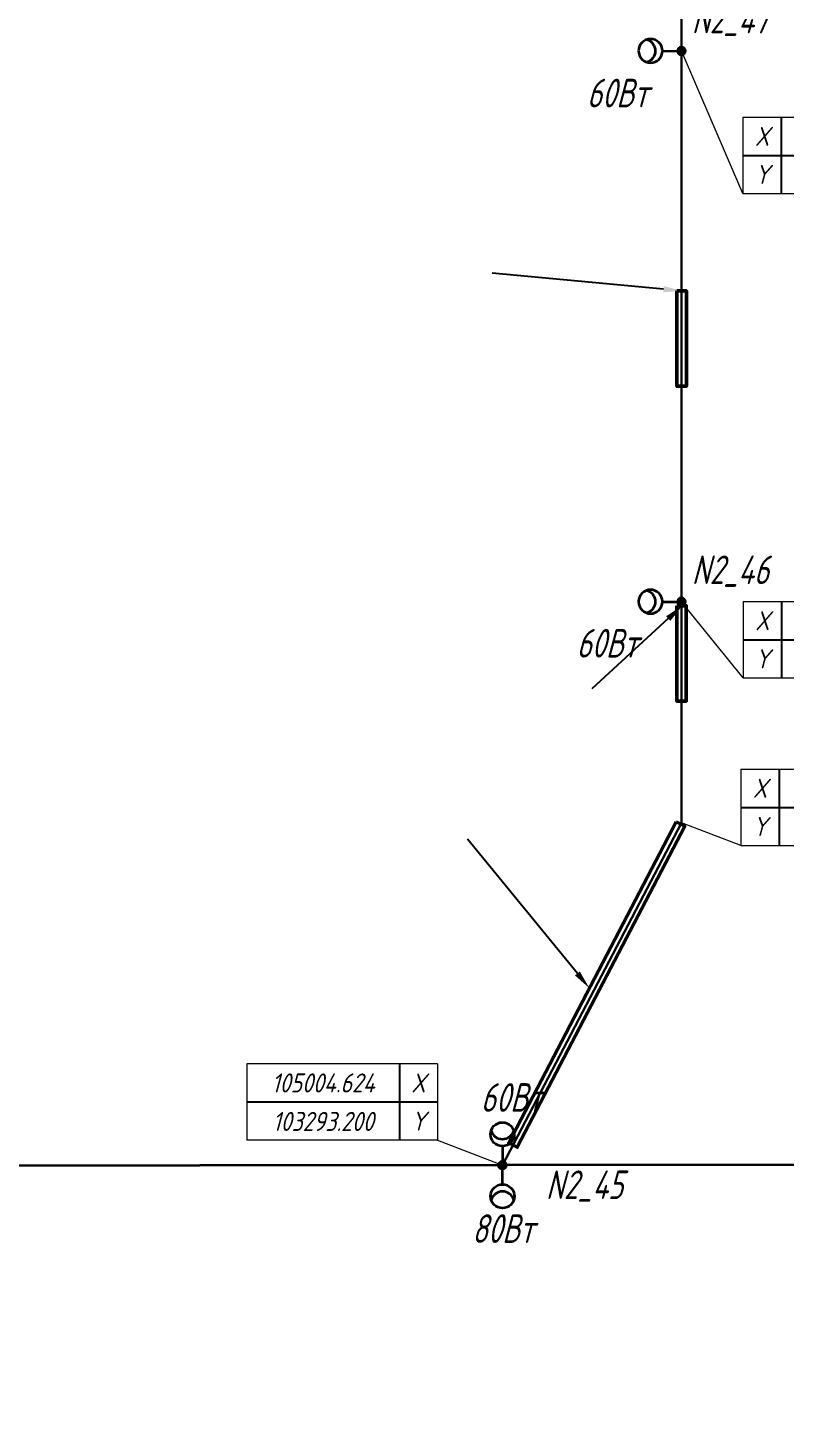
# Model space of a CAD drawing. Header units: millimetres. Extents: x -5263 to 103757798, y 0 to 105184226.
# Drawn here: x 103268283 to 103308048, y 104991661 to 105064298 of the extents above; entities that cross this region are included whole.
import ezdxf
from ezdxf import colors
from ezdxf.entities.mleader import LeaderData, LeaderLine
from ezdxf.enums import TextEntityAlignment as Align
from ezdxf.math import Vec2, Vec3

# ---------------------------------------------------------------- set-up
doc = ezdxf.new("R2010")
doc.units = ezdxf.units.MM
doc.set_wipeout_variables(frame=1)
doc.linetypes.add('CONTINOUS', pattern=[0])
for name, color, linetype, lineweight in [('_ПР_НО', 10, 'Continuous', 30), ('ЭО_Пл_Опора', 10, 'Continuous', 35), ('ЭО_Пл_Опора_Светильники', 10, 'Continuous', 35), ('ЭО_Пл_Распред_Сеть', 10, 'Continuous', 35), ('ЭО_Пл_Светильники', 10, 'Continuous', 25), ('ЭО_Пл_Светильники_Текст', 10, 'Continuous', 20), ('ЭО_Пл_Сеть_Освещения_В земле', 3, 'ID_N', 30), ('ЭО_Пл_Сеть_Освещения_Текст', 10, 'Continuous', 20), ('ЭС_Координата', 7, 'Continuous', 25)]:
    doc.layers.add(name, color=color, linetype=linetype, lineweight=lineweight)
doc.layers.get('0').off()
doc.styles.add('ПБГС', font='simplex.shx', dxfattribs={"width": 0.8, "oblique": 15})
doc.linetypes.add('ID_N', pattern='A,0,3,-3,["N",ПБГС,S=1.2,R=0,X=-1,Y=-0.5],-3,6', length=15)

# ---------------------------------------------------------------- blocks, each defined once
blk = doc.blocks.new('_None')
blk = doc.blocks.new('промежуточная')
h = blk.add_hatch(color=255)
edge = h.paths.add_edge_path()
edge.add_arc((0, 0), 0.833, 0, 360)
at = {"lineweight": 30}
blk.add_circle((0, 0), 0.833, dxfattribs=at)
blk = doc.blocks.new('*U79')
at = {"layer": 'ЭО_Пл_Светильники'}
blk.add_line((0, 2), (0, 0), dxfattribs=at)
at = {"layer": 'ЭО_Пл_Светильники', "linetype": 'ByBlock', "xscale": 250, "yscale": 250, "zscale": 250}
blk.add_blockref('промежуточная', (0, 0), dxfattribs=at)
at = {"style": 'ПБГС', "oblique": 15, "width": 0.7, "flags": 1}
blk.add_attdef('NAME', (0, -6), '', height=3.5, dxfattribs=at)
at = {"layer": 'ЭО_Пл_Светильники_Текст', "style": 'ПБГС', "oblique": 15, "width": 0.7, "flags": 1}
for tag, p in [('TYPE', (0, 0)), ('MANUFACTURER', (0, -12)), ('SPECIFICATION_SECTION', (0, -18)), ('POWER', (0, -24)), ('GROUP', (0, -30))]:
    blk.add_attdef(tag, p, '', height=3.5, dxfattribs=at)
at = {"layer": 'ЭО_Пл_Светильники_Текст', "style": 'ПБГС', "oblique": 15, "width": 0.7}
blk.add_attdef('N_PYLON', (2281, -1771), '', height=1500, dxfattribs=at)
blk = doc.blocks.new('*U64')
at = {"layer": 'ЭО_Пл_Светильники'}
blk.add_line((0, 2), (0, 0), dxfattribs=at)
at = {"layer": 'ЭО_Пл_Светильники', "linetype": 'ByBlock', "xscale": 250, "yscale": 250, "zscale": 250}
blk.add_blockref('промежуточная', (0, 0), dxfattribs=at)
at = {"style": 'ПБГС', "oblique": 15, "width": 0.7, "flags": 1}
blk.add_attdef('NAME', (0, -6), '', height=3.5, dxfattribs=at)
at = {"layer": 'ЭО_Пл_Светильники_Текст', "style": 'ПБГС', "oblique": 15, "width": 0.7}
blk.add_attdef('N_PYLON', (539, 925), '', height=1500, dxfattribs=at)
at = {"layer": 'ЭО_Пл_Светильники_Текст', "style": 'ПБГС', "oblique": 15, "width": 0.7, "flags": 1}
for tag, p in [('TYPE', (0, 0)), ('MANUFACTURER', (0, -12)), ('SPECIFICATION_SECTION', (0, -18)), ('POWER', (0, -24)), ('GROUP', (0, -30))]:
    blk.add_attdef(tag, p, '', height=3.5, dxfattribs=at)
blk = doc.blocks.new('*U179')
at = {"layer": 'ЭО_Пл_Опора_Светильники'}
h = blk.add_hatch(color=256, dxfattribs=at)
h.dxf.hatch_style = 1
h.paths.add_polyline_path([(-1, 199, 1), (1, -199, 1)])
blk.add_line((-1000, -3), (0, 0), dxfattribs=at)
for centre, radius in [((-1625, -4), 625), ((0, 0), 199)]:
    blk.add_circle(centre, radius, dxfattribs=at)
blk.add_arc((-2000, -5), 625, 287.60753, 72.69232, dxfattribs=at)
at = {"style": 'ПБГС', "oblique": 15, "width": 0.7, "flags": 1}
for tag, p, height in [('TYPE', (-1704, -2539), 525000), ('NAME', (0, -3506), 875), ('MANUFACTURER', (0, -5006), 875), ('SPECIFICATION_SECTION', (0, -6506), 875), ('GROUP', (0, -9506), 875)]:
    blk.add_attdef(tag, p, '', height=height, dxfattribs=at)
at = {"layer": 'ЭО_Пл_Светильники_Текст', "style": 'ПБГС', "oblique": 15, "width": 0.7}
blk.add_attdef('POWER', (-4968, 2956), '', height=1500, dxfattribs=at)
blk = doc.blocks.new('*U180')
at = {"layer": 'ЭО_Пл_Опора_Светильники'}
h = blk.add_hatch(color=256, dxfattribs=at)
h.dxf.hatch_style = 1
h.paths.add_polyline_path([(-1, 199, 1), (1, -199, 1)])
blk.add_line((-1000, -3), (0, 0), dxfattribs=at)
for centre, radius in [((-1625, -4), 625), ((0, 0), 199)]:
    blk.add_circle(centre, radius, dxfattribs=at)
blk.add_arc((-2000, -5), 625, 287.60753, 72.69232, dxfattribs=at)
at = {"style": 'ПБГС', "oblique": 15, "width": 0.7, "flags": 1}
for tag, p, height in [('TYPE', (-1704, -2539), 525000), ('NAME', (0, -3506), 875), ('MANUFACTURER', (0, -5006), 875), ('SPECIFICATION_SECTION', (0, -6506), 875), ('GROUP', (0, -9506), 875)]:
    blk.add_attdef(tag, p, '', height=height, dxfattribs=at)
at = {"layer": 'ЭО_Пл_Светильники_Текст', "style": 'ПБГС', "oblique": 15, "width": 0.7}
blk.add_attdef('POWER', (-5512, 2927), '', height=1500, dxfattribs=at)
blk = doc.blocks.new('*U128')
at = {"layer": 'ЭО_Пл_Опора_Светильники'}
h = blk.add_hatch(color=256, dxfattribs=at)
h.dxf.hatch_style = 1
h.paths.add_polyline_path([(-199, -1, 1), (199, 1, 1)])
blk.add_line((4, -1000), (0, 0), dxfattribs=at)
for centre, radius in [((0, 0), 199), ((7, -1625), 625)]:
    blk.add_circle(centre, radius, dxfattribs=at)
blk.add_arc((8, -2000), 625, 17.69341, 162.77821, dxfattribs=at)
at = {"style": 'ПБГС', "oblique": 15, "width": 0.7, "flags": 1}
for tag, p, height in [('TYPE', (-1704, -2539), 525000), ('NAME', (0, -3506), 875), ('MANUFACTURER', (0, -5006), 875), ('SPECIFICATION_SECTION', (0, -6506), 875), ('GROUP', (0, -9506), 875)]:
    blk.add_attdef(tag, p, '', height=height, dxfattribs=at)
at = {"layer": 'ЭО_Пл_Светильники_Текст', "style": 'ПБГС', "oblique": 15, "width": 0.7}
blk.add_attdef('POWER', (-1593, -4072), '', height=1500, dxfattribs=at)
blk = doc.blocks.new('*U134')
at = {"layer": 'ЭО_Пл_Опора_Светильники'}
h = blk.add_hatch(color=256, dxfattribs=at)
h.dxf.hatch_style = 1
h.paths.add_polyline_path([(199, 0, 1), (-199, 0, 1)])
blk.add_line((0, 1000), (0, 0), dxfattribs=at)
for centre, radius in [((0, 1625), 625), ((0, 0), 199)]:
    blk.add_circle(centre, radius, dxfattribs=at)
blk.add_arc((0, 2000), 625, 197.45867, 342.54346, dxfattribs=at)
at = {"style": 'ПБГС', "oblique": 15, "width": 0.7, "flags": 1}
for tag, p, height in [('TYPE', (-1704, -2539), 525000), ('NAME', (0, -3506), 875), ('MANUFACTURER', (0, -5006), 875), ('SPECIFICATION_SECTION', (0, -6506), 875), ('GROUP', (0, -9506), 875)]:
    blk.add_attdef(tag, p, '', height=height, dxfattribs=at)
at = {"layer": 'ЭО_Пл_Светильники_Текст', "style": 'ПБГС', "oblique": 15, "width": 0.7}
blk.add_attdef('POWER', (-1140, 2808), '', height=1500, dxfattribs=at)
blk = doc.blocks.new('*U464')
blk.add_wipeout([(6.49, -7.99), (6.49, 0.01), (26.49, 0.01), (26.49, -7.99)])
at = {"lineweight": 0}
blk.add_line((6.49, -7.99), (0, 0), dxfattribs=at)
at = {"color": 0, "lineweight": 0, "transparency": 16777216}
for points in [[(6.49, 0.01), (6.49, -7.99), (6.49, -7.99), (6.49, -7.99)], [(6.49, 0.01), (26.49, 0.01)], [(26.49, 0.01), (26.49, -7.99), (26.49, -7.99), (26.49, -7.99)], [(6.49, -7.99), (26.49, -7.99)]]:
    blk.add_lwpolyline(points, dxfattribs=at)
at = {"transparency": 16777216}
for points in [[(10.49, 0.01), (10.49, -7.99)], [(6.49, -3.99), (26.49, -3.99)]]:
    blk.add_lwpolyline(points, dxfattribs=at)
at = {"color": 7, "transparency": 16777216, "char_height": 2, "width": 4, "attachment_point": 5, "style": 'ПБГС'}
for s, insert in [('X', (8.49, -1.99)), ('Y', (8.49, -5.99))]:
    blk.add_mtext(s, dxfattribs=dict(at, insert=insert))
at = {"color": 250, "transparency": 16777216, "style": 'ПБГС', "oblique": 15, "width": 0.8, "flags": 8}
for tag, p in [('КООРДИНАТАY', (18.49, -1.99)), ('КООРДИНАТАX', (18.49, -6.03))]:
    blk.add_attdef(tag, text='', height=2, dxfattribs=at).set_placement(p, align=Align.MIDDLE_CENTER)
blk = doc.blocks.new('*U465')
blk.add_wipeout([(6.46, -14.96), (6.46, -6.96), (26.46, -6.96), (26.46, -14.96)])
at = {"lineweight": 0}
blk.add_line((6.46, -14.96), (0, 0), dxfattribs=at)
at = {"color": 0, "lineweight": 0, "transparency": 16777216}
for points in [[(6.46, -6.96), (6.46, -14.96), (6.46, -14.96), (6.46, -14.96)], [(6.46, -6.96), (26.46, -6.96)], [(26.46, -6.96), (26.46, -14.96), (26.46, -14.96), (26.46, -14.96)], [(6.46, -14.96), (26.46, -14.96)]]:
    blk.add_lwpolyline(points, dxfattribs=at)
at = {"transparency": 16777216}
for points in [[(10.46, -6.96), (10.46, -14.96)], [(6.46, -10.96), (26.46, -10.96)]]:
    blk.add_lwpolyline(points, dxfattribs=at)
at = {"color": 7, "transparency": 16777216, "char_height": 2, "width": 4, "attachment_point": 5, "style": 'ПБГС'}
for s, insert in [('X', (8.46, -8.96)), ('Y', (8.46, -12.96))]:
    blk.add_mtext(s, dxfattribs=dict(at, insert=insert))
at = {"color": 250, "transparency": 16777216, "style": 'ПБГС', "oblique": 15, "width": 0.8, "flags": 8}
for tag, p in [('КООРДИНАТАY', (18.46, -8.96)), ('КООРДИНАТАX', (18.46, -13))]:
    blk.add_attdef(tag, text='', height=2, dxfattribs=at).set_placement(p, align=Align.MIDDLE_CENTER)
blk = doc.blocks.new('*U498')
blk.add_wipeout([(-6.82, 2.63), (-6.82, 10.63), (-26.82, 10.63), (-26.82, 2.63)])
at = {"lineweight": 0}
blk.add_line((-6.82, 2.63), (0, 0), dxfattribs=at)
at = {"color": 0, "lineweight": 0, "transparency": 16777216}
for points in [[(-26.82, 10.63), (-26.82, 2.63), (-26.82, 2.63), (-26.82, 2.63)], [(-6.82, 10.63), (-26.82, 10.63)], [(-6.82, 10.63), (-6.82, 2.63), (-6.82, 2.63), (-6.82, 2.63)], [(-6.82, 2.63), (-26.82, 2.63)]]:
    blk.add_lwpolyline(points, dxfattribs=at)
at = {"transparency": 16777216}
for points in [[(-10.82, 10.63), (-10.82, 2.63)], [(-6.82, 6.63), (-26.82, 6.63)]]:
    blk.add_lwpolyline(points, dxfattribs=at)
at = {"color": 7, "transparency": 16777216, "char_height": 2, "width": 4, "attachment_point": 5, "style": 'ПБГС'}
for s, insert in [('X', (-8.82, 8.63)), ('Y', (-8.82, 4.63))]:
    blk.add_mtext(s, dxfattribs=dict(at, insert=insert))
at = {"color": 250, "transparency": 16777216, "style": 'ПБГС', "oblique": 15, "width": 0.8, "flags": 8}
for tag, p in [('КООРДИНАТАY', (-18.82, 8.63)), ('КООРДИНАТАX', (-18.82, 4.59))]:
    blk.add_attdef(tag, text='', height=2, dxfattribs=at).set_placement(p, align=Align.MIDDLE_CENTER)
blk = doc.blocks.new('*U563')
blk.add_wipeout([(6.24, -2.37), (6.24, 5.63), (26.24, 5.63), (26.24, -2.37)])
at = {"lineweight": 0}
blk.add_line((6.24, -2.37), (0, 0), dxfattribs=at)
at = {"color": 0, "lineweight": 0, "transparency": 16777216}
for points in [[(6.24, 5.63), (6.24, -2.37), (6.24, -2.37), (6.24, -2.37)], [(6.24, 5.63), (26.24, 5.63)], [(26.24, 5.63), (26.24, -2.37), (26.24, -2.37), (26.24, -2.37)], [(6.24, -2.37), (26.24, -2.37)]]:
    blk.add_lwpolyline(points, dxfattribs=at)
at = {"transparency": 16777216}
for points in [[(10.24, 5.63), (10.24, -2.37)], [(6.24, 1.63), (26.24, 1.63)]]:
    blk.add_lwpolyline(points, dxfattribs=at)
at = {"color": 7, "transparency": 16777216, "char_height": 2, "width": 4, "attachment_point": 5, "style": 'ПБГС'}
for s, insert in [('X', (8.24, 3.63)), ('Y', (8.24, -0.37))]:
    blk.add_mtext(s, dxfattribs=dict(at, insert=insert))
at = {"color": 250, "transparency": 16777216, "style": 'ПБГС', "oblique": 15, "width": 0.8, "flags": 8}
for tag, p in [('КООРДИНАТАY', (18.24, 3.63)), ('КООРДИНАТАX', (18.24, -0.41))]:
    blk.add_attdef(tag, text='', height=2, dxfattribs=at).set_placement(p, align=Align.MIDDLE_CENTER)
blk = doc.blocks.new('*U574')
at = {"color": 0, "linetype": 'ByBlock', "lineweight": -2}
blk.add_lwpolyline([(-0.222, 0.116), (-9.013, -16.728), (-8.569, -16.96), (0.222, -0.116)], close=True, dxfattribs=at)
blk = doc.blocks.new('*U575')
at = {"color": 0, "linetype": 'ByBlock', "lineweight": -2}
blk.add_lwpolyline([(-0.25, 0), (-0.246, -5), (0.254, -5), (0.25, 0)], close=True, dxfattribs=at)

msp = doc.modelspace()

# ---------------------------------------------------------------- linework, layer by layer
at = {"layer": 'ЭО_Пл_Распред_Сеть'}
for points in [[(103293197, 105004619), (103261419, 105004592), (103233088, 105004569), (103214166, 105004555)], [(103329234, 105004652), (103293197, 105004621)]]:
    msp.add_lwpolyline(points, dxfattribs=at)
at = {"layer": 'ЭО_Пл_Сеть_Освещения_В земле'}
msp.add_lwpolyline([(103293197, 105004619), (103302596, 105022581), (103302596, 105114889)], dxfattribs=at)

# ---------------------------------------------------------------- block references
at = {"layer": '_ПР_НО', "color": 5, "linetype": 'CONTINOUS', "lineweight": 50, "xscale": 1000, "yscale": 1000, "zscale": 1000, "rotation": 359.9961694606591}
msp.add_blockref('*U575', (103302605, 105050488), dxfattribs=at)
at = {"layer": 'ЭО_Пл_Опора'}
for name, p, values in [('*U64', (103302596, 105063075), {'N_PYLON': 'N2_47'}), ('*U64', (103302596, 105034183), {'N_PYLON': 'N2_46'}), ('*U79', (103293197, 105004619), {'N_PYLON': 'N2_45'})]:
    msp.add_blockref(name, p, dxfattribs=at).add_auto_attribs(values)
at = {"layer": 'ЭО_Пл_Светильники'}
ref = msp.add_blockref('*U179', (103302596, 105063075), dxfattribs=dict(at, xscale=-1, rotation=180))
ref.add_attrib('POWER', '60Вт', (103297628, 105060119), dxfattribs={"layer": 'ЭО_Пл_Светильники_Текст', "height": 1500, "style": 'ПБГС', "oblique": 15, "width": 0.7})
ref = msp.add_blockref('*U180', (103302596, 105034183), dxfattribs=dict(at, xscale=-1, rotation=180))
ref.add_attrib('POWER', '60Вт', (103297084, 105031256), dxfattribs={"layer": 'ЭО_Пл_Светильники_Текст', "height": 1500, "style": 'ПБГС', "oblique": 15, "width": 0.7})
for name, values in [('*U134', {'POWER': '60Вт'}), ('*U128', {'POWER': '80Вт'})]:
    msp.add_blockref(name, (103293197, 105004619), dxfattribs=at).add_auto_attribs(values)

# ---------------------------------------------------------------- leaders
at = {"layer": 'ЭО_Пл_Сеть_Освещения_Текст'}
ml = msp.add_multileader_mtext('Standard', dxfattribs=at)
ml.set_content('Условные обозначения:', color=256, style='ПБГС')
ml.set_leader_properties(color=256, linetype='ByLayer', lineweight=-1)
ml.set_arrow_properties(name='NONE')
ml.build(insert=Vec2(0, 0))
ml.multileader.update_dxf_attribs({"text_left_attachment_type": 6, "text_right_attachment_type": 6, "dogleg_length": 0.5, "arrow_head_size": 2000, "scale": 500})
ctx = ml.context
ctx.base_point, ctx.scale, ctx.char_height, ctx.arrow_head_size, ctx.landing_gap_size, ctx.plane_origin = Vec3(103721923, 105117157), 500, 1250, 2000, 1000, Vec3(103717280, 105121639)
ctx.left_attachment, ctx.right_attachment = 6, 6
notes = []
notes.append((ctx, [(0, (0, 0, 0), (0, 0), (1, 0), 1, [])]))
ctx.mtext.insert, ctx.mtext.rotation, ctx.mtext.flow_direction = Vec3(103722923, 105118657), 6.283185, 5
ml = msp.add_multileader_mtext('Standard', dxfattribs=at)
ml.set_content('Проектируемая опора н.о. ОГККВ-7,5/ОГКС-7,5', color=256, style='ПБГС')
ml.set_leader_properties(color=256, linetype='ByLayer', lineweight=-1)
ml.set_arrow_properties(name='NONE')
ml.build(insert=Vec2(0, 0))
ml.multileader.update_dxf_attribs({"text_left_attachment_type": 6, "text_right_attachment_type": 6, "dogleg_length": 0.5, "arrow_head_size": 2000, "scale": 500})
ctx = ml.context
ctx.base_point, ctx.scale, ctx.char_height, ctx.arrow_head_size, ctx.landing_gap_size, ctx.plane_origin = Vec3(103725173, 105113213), 500, 1250, 2000, 1000, Vec3(103726179, 105116515)
ctx.left_attachment, ctx.right_attachment = 6, 6
notes.append((ctx, [(0, (0, 0, 0), (0, 0), (1, 0), 1, [])]))
ctx.mtext.insert, ctx.mtext.flow_direction = Vec3(103726173, 105114879), 5
ml = msp.add_multileader_mtext('Standard', dxfattribs=at)
ml.set_content('Проектируемая опора н.о. ОГК-4', color=256, style='ПБГС')
ml.set_leader_properties(color=256, linetype='ByLayer', lineweight=-1)
ml.set_arrow_properties(name='NONE')
ml.build(insert=Vec2(0, 0))
ml.multileader.update_dxf_attribs({"text_left_attachment_type": 6, "text_right_attachment_type": 6, "dogleg_length": 0.5, "arrow_head_size": 2000, "scale": 500})
ctx = ml.context
ctx.base_point, ctx.scale, ctx.char_height, ctx.arrow_head_size, ctx.landing_gap_size, ctx.plane_origin = Vec3(103725088, 105109558), 500, 1250, 2000, 1000, Vec3(103726094, 105112860)
ctx.left_attachment, ctx.right_attachment = 6, 6
notes.append((ctx, [(0, (0, 0, 0), (0, 0), (1, 0), 1, [])]))
ctx.mtext.insert, ctx.mtext.flow_direction = Vec3(103726088, 105111224), 5
ml = msp.add_multileader_mtext('Standard', dxfattribs=at)
ml.set_content('Проектируемый cветильник GALAD Волна LED Мини   ', color=256, style='ПБГС')
ml.set_leader_properties(color=256, linetype='ByLayer', lineweight=-1)
ml.set_arrow_properties(name='NONE')
ml.build(insert=Vec2(0, 0))
ml.multileader.update_dxf_attribs({"text_left_attachment_type": 6, "text_right_attachment_type": 6, "dogleg_length": 0.5, "arrow_head_size": 2000, "scale": 500})
ctx = ml.context
ctx.base_point, ctx.scale, ctx.char_height, ctx.arrow_head_size, ctx.landing_gap_size, ctx.plane_origin = Vec3(103721068, 105105564), 500, 1250, 2000, 1000, Vec3(103717217, 105108867)
ctx.left_attachment, ctx.right_attachment = 6, 6
notes.append((ctx, [(0, (0, 0, 0), (0, 0), (1, 0), 1, [])]))
ctx.mtext.insert, ctx.mtext.rotation, ctx.mtext.flow_direction = Vec3(103722068, 105107231), 6.283185, 5
ml = msp.add_multileader_mtext('Standard', dxfattribs=at)
ml.set_content('Проектируемый пункт питания/пункт учета', color=256, style='ПБГС')
ml.set_leader_properties(color=256, linetype='ByLayer', lineweight=-1)
ml.set_arrow_properties(name='NONE')
ml.build(insert=Vec2(0, 0))
ml.multileader.update_dxf_attribs({"text_left_attachment_type": 6, "text_right_attachment_type": 6, "dogleg_length": 0.5, "arrow_head_size": 2000, "scale": 500})
ctx = ml.context
ctx.base_point, ctx.scale, ctx.char_height, ctx.arrow_head_size, ctx.landing_gap_size, ctx.plane_origin = Vec3(103721068, 105102643), 500, 1250, 2000, 1000, Vec3(103717217, 105105945)
ctx.left_attachment, ctx.right_attachment = 6, 6
notes.append((ctx, [(0, (0, 0, 0), (0, 0), (1, 0), 1, [])]))
ctx.mtext.insert, ctx.mtext.rotation, ctx.mtext.flow_direction = Vec3(103722068, 105104309), 6.283185, 5
ml = msp.add_multileader_mtext('Standard', dxfattribs=at)
ml.set_content('Кабель в земле', color=256, style='ПБГС')
ml.set_leader_properties(color=256, linetype='ByLayer', lineweight=-1)
ml.set_arrow_properties(name='NONE')
ml.build(insert=Vec2(0, 0))
ml.multileader.update_dxf_attribs({"text_left_attachment_type": 6, "text_right_attachment_type": 6, "dogleg_length": 0.5, "arrow_head_size": 2000, "scale": 500})
ctx = ml.context
ctx.base_point, ctx.scale, ctx.char_height, ctx.arrow_head_size, ctx.landing_gap_size, ctx.plane_origin = Vec3(103721068, 105099665), 500, 1250, 2000, 1000, Vec3(103717217, 105102801)
ctx.left_attachment, ctx.right_attachment = 6, 6
notes.append((ctx, [(0, (0, 0, 0), (0, 0), (1, 0), 1, [])]))
ctx.mtext.insert, ctx.mtext.rotation, ctx.mtext.flow_direction = Vec3(103722068, 105101165), 6.283185, 5
ml = msp.add_multileader_mtext('Standard', dxfattribs=at)
ml.set_content('Кабель по воздуху', color=256, style='ПБГС')
ml.set_leader_properties(color=256, linetype='ByLayer', lineweight=-1)
ml.set_arrow_properties(name='NONE')
ml.build(insert=Vec2(0, 0))
ml.multileader.update_dxf_attribs({"text_left_attachment_type": 6, "text_right_attachment_type": 6, "dogleg_length": 0.5, "arrow_head_size": 2000, "scale": 500})
ctx = ml.context
ctx.base_point, ctx.scale, ctx.char_height, ctx.arrow_head_size, ctx.landing_gap_size, ctx.plane_origin = Vec3(103721142, 105096376), 500, 1250, 2000, 1000, Vec3(103717290, 105099679)
ctx.left_attachment, ctx.right_attachment = 6, 6
notes.append((ctx, [(0, (0, 0, 0), (0, 0), (1, 0), 1, [])]))
ctx.mtext.insert, ctx.mtext.rotation, ctx.mtext.flow_direction = Vec3(103722142, 105098043), 6.283185, 5
for ctx, leaders in notes:
    for number, flags, end, landing, length, lines in leaders:
        leader = LeaderData()
        leader.index, (leader.has_last_leader_line, leader.has_dogleg_vector, leader.attachment_direction) = number, flags
        leader.last_leader_point, leader.dogleg_vector, leader.dogleg_length = Vec3(end), Vec3(landing), length
        for number, points, colour, breaks in lines:
            line = LeaderLine()
            line.index, line.vertices, line.color, line.breaks = number, Vec3.list(points), colors.encode_raw_color(colour), breaks
            leader.lines.append(line)
        ctx.leaders.append(leader)

# ---------------------------------------------------------------- next in the draw order: block references
at = {"layer": 'ЭС_Координата', "lineweight": 70, "xscale": 500, "yscale": 500, "zscale": 500}
for name, p, values in [('*U465', (103302596, 105063078), {'КООРДИНАТАX': '103302.596', 'КООРДИНАТАY': '105063.078'}), ('*U464', (103302596, 105034182), {'КООРДИНАТАX': '103302.596', 'КООРДИНАТАY': '105034.182'}), ('*U563', (103302596, 105022581), {'КООРДИНАТАX': '103302.596', 'КООРДИНАТАY': '105022.581'}), ('*U498', (103293200, 105004624), {'КООРДИНАТАX': '103293.200', 'КООРДИНАТАY': '105004.624'})]:
    msp.add_blockref(name, p, dxfattribs=at).add_auto_attribs(values)

# ---------------------------------------------------------------- next in the draw order: leaders
at = {"layer": 'ЭС_Координата', "lineweight": 25}
ml = msp.add_multileader_mtext('Standard', dxfattribs=at)
ml.set_content('', color=256, style='ПБГС')
ml.set_leader_properties()
ml.build(insert=Vec2(0, 0))
ml.multileader.update_dxf_attribs({"has_dogleg": 0, "has_text_frame": 1, "text_left_attachment_type": 0, "text_right_attachment_type": 0, "dogleg_length": 0, "arrow_head_size": 1000})
ctx = ml.context
ctx.base_point, ctx.char_height, ctx.arrow_head_size, ctx.landing_gap_size, ctx.plane_origin, ctx.plane_x_axis, ctx.plane_y_axis = Vec3(103273226, 105051413), 1200, 1000, 0, Vec3(103120337, 105069467), Vec3(1, -0.000067), Vec3(0.000067, 1)
ctx.left_attachment, ctx.right_attachment = 0, 0
notes = []
notes.append((ctx, [(1, (1, 1, 0), (103292659, 105051412), (-1, 0.000067), 0, [(0, [(103302646, 105050489)], 0, [])])]))
ctx.mtext.insert, ctx.mtext.text_direction, ctx.mtext.rotation = Vec3(103273226, 105051413), Vec3(1, -0.000067), 6.283118
ctx.mtext.has_bg_fill, ctx.mtext.bg_color, ctx.mtext.bg_scale_factor, ctx.mtext.bg_transparency, ctx.mtext.use_window_bg_color = 1, -1027028792, 1.5, 0, 1
ml = msp.add_multileader_mtext('Standard', dxfattribs=at)
ml.set_content('', color=256, style='ПБГС')
ml.set_leader_properties()
ml.build(insert=Vec2(0, 0))
ml.multileader.update_dxf_attribs({"has_dogleg": 0, "has_text_frame": 1, "text_left_attachment_type": 0, "text_right_attachment_type": 0, "dogleg_length": 0, "arrow_head_size": 1000})
ctx = ml.context
ctx.base_point, ctx.char_height, ctx.arrow_head_size, ctx.landing_gap_size, ctx.plane_origin, ctx.plane_x_axis, ctx.plane_y_axis = Vec3(103307346, 105017492), 1200, 1000, 0, Vec3(103147835, 105031585), Vec3(1, -0.000067), Vec3(0.000067, 1)
ctx.left_attachment, ctx.right_attachment = 0, 0
notes.append((ctx, [(1, (1, 1, 0), (103326780, 105017490), (-1, 0.000067), 0, [(0, [(103330144, 105012608)], 0, [])])]))
ctx.mtext.insert, ctx.mtext.text_direction, ctx.mtext.rotation = Vec3(103307346, 105017492), Vec3(1, -0.000067), 6.283118
ctx.mtext.has_bg_fill, ctx.mtext.bg_color, ctx.mtext.bg_scale_factor, ctx.mtext.bg_transparency, ctx.mtext.use_window_bg_color = 1, -1027028792, 1.5, 0, 1
for ctx, leaders in notes:
    for number, flags, end, landing, length, lines in leaders:
        leader = LeaderData()
        leader.index, (leader.has_last_leader_line, leader.has_dogleg_vector, leader.attachment_direction) = number, flags
        leader.last_leader_point, leader.dogleg_vector, leader.dogleg_length = Vec3(end), Vec3(landing), length
        for number, points, colour, breaks in lines:
            line = LeaderLine()
            line.index, line.vertices, line.color, line.breaks = number, Vec3.list(points), colors.encode_raw_color(colour), breaks
            leader.lines.append(line)
        ctx.leaders.append(leader)

# ---------------------------------------------------------------- next in the draw order: block references
at = {"layer": '_ПР_НО', "color": 5, "linetype": 'CONTINOUS', "lineweight": 50, "xscale": 1000, "yscale": 1000, "zscale": 1000, "rotation": 359.9961694606591}
for name, p in [('*U575', (103302596, 105033974)), ('*U574', (103302545, 105022522))]:
    msp.add_blockref(name, p, dxfattribs=at)

# ---------------------------------------------------------------- next in the draw order: leaders
at = {"layer": 'ЭС_Координата', "lineweight": 25}
ml = msp.add_multileader_mtext('Standard', dxfattribs=at)
ml.set_content('', color=256, style='ПБГС')
ml.set_leader_properties()
ml.build(insert=Vec2(0, 0))
ml.multileader.update_dxf_attribs({"has_dogleg": 0, "has_text_frame": 1, "text_left_attachment_type": 0, "text_right_attachment_type": 0, "dogleg_length": 0, "arrow_head_size": 1000})
ctx = ml.context
ctx.base_point, ctx.char_height, ctx.arrow_head_size, ctx.landing_gap_size, ctx.plane_origin, ctx.plane_x_axis, ctx.plane_y_axis = Vec3(103278460, 105029611), 1200, 1000, 0, Vec3(103120328, 105052953), Vec3(1, -0.000067), Vec3(0.000067, 1)
ctx.left_attachment, ctx.right_attachment = 0, 0
notes = []
notes.append((ctx, [(1, (1, 1, 0), (103297893, 105029609), (-1, 0.000067), 0, [(0, [(103302637, 105033975)], 0, [])])]))
ctx.mtext.insert, ctx.mtext.text_direction, ctx.mtext.rotation = Vec3(103278460, 105029611), Vec3(1, -0.000067), 6.283118
ctx.mtext.has_bg_fill, ctx.mtext.bg_color, ctx.mtext.bg_scale_factor, ctx.mtext.bg_transparency, ctx.mtext.use_window_bg_color = 1, -1027028792, 1.5, 0, 1
ml = msp.add_multileader_mtext('Standard', dxfattribs=at)
ml.set_content('', color=256, style='ПБГС')
ml.set_leader_properties()
ml.build(insert=Vec2(0, 0))
ml.multileader.update_dxf_attribs({"has_dogleg": 0, "has_text_frame": 1, "text_left_attachment_type": 0, "text_right_attachment_type": 0, "dogleg_length": 0, "arrow_head_size": 1000})
ctx = ml.context
ctx.base_point, ctx.char_height, ctx.arrow_head_size, ctx.landing_gap_size, ctx.plane_origin, ctx.plane_x_axis, ctx.plane_y_axis = Vec3(103270179, 105021723), 1200, 1000, 0, Vec3(103120277, 105041501), Vec3(1, -0.000067), Vec3(0.000067, 1)
ctx.left_attachment, ctx.right_attachment = 0, 0
notes.append((ctx, [(1, (1, 1, 0), (103291367, 105021722), (-1, 0.000067), 0, [(0, [(103297767, 105013909)], 0, [])])]))
ctx.mtext.insert, ctx.mtext.text_direction, ctx.mtext.rotation = Vec3(103270179, 105021723), Vec3(1, -0.000067), 6.283118
ctx.mtext.has_bg_fill, ctx.mtext.bg_color, ctx.mtext.bg_scale_factor, ctx.mtext.bg_transparency, ctx.mtext.use_window_bg_color = 1, -1027028792, 1.5, 0, 1
for ctx, leaders in notes:
    for number, flags, end, landing, length, lines in leaders:
        leader = LeaderData()
        leader.index, (leader.has_last_leader_line, leader.has_dogleg_vector, leader.attachment_direction) = number, flags
        leader.last_leader_point, leader.dogleg_vector, leader.dogleg_length = Vec3(end), Vec3(landing), length
        for number, points, colour, breaks in lines:
            line = LeaderLine()
            line.index, line.vertices, line.color, line.breaks = number, Vec3.list(points), colors.encode_raw_color(colour), breaks
            leader.lines.append(line)
        ctx.leaders.append(leader)

doc.saveas('drawing.dxf')
